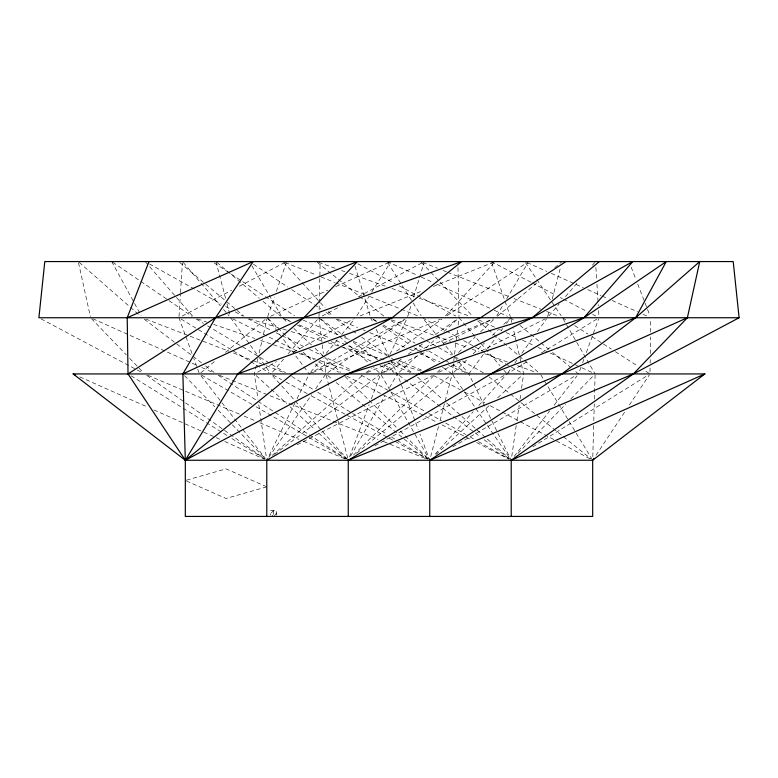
<?xml version="1.0" encoding="UTF-8"?>
<svg xmlns="http://www.w3.org/2000/svg" width="778" height="778" viewBox="0 0 778 778"><rect width="100%" height="100%" fill="white"/><g stroke="black" fill="none" stroke-linecap="round" stroke-linejoin="round"><path stroke-width="0.58" stroke-dasharray="3.89 2.92" d="M650.068 367.965L649.98 373.936L643.883 370.017M650.136 363.18L650.184 359.592M650.272 353.611L650.515 336.874M650.583 332.099L650.768 318.941M319.009 316.558L320.137 262.76M592.787 456.657L593.663 425.488M593.799 420.694L594.275 403.908M594.411 399.114L595.092 375.132M179.018 316.558L180.447 293.841M180.515 292.645L182.402 262.76M440.047 420.597L452.174 373.936L457.561 329.707M458.145 324.922L458.874 318.941M516.222 425.488L511.214 460.255L468.784 373.936L422.425 317.745L459.331 338.236M516.913 420.694L519.159 405.105M520.015 399.114L520.881 393.114M521.571 388.319L523.643 373.936L513.159 328.287M257.849 358.716L254.357 373.936L257.985 399.114M259.191 352.872L262.419 338.819M263.489 334.141L266.99 318.922M438.529 426.422L429.738 460.255L419.925 434.134M547.644 316.578L549.18 310.723M552.244 299.024L560.53 267.418M407.643 316.607L411.134 305.132M413.575 297.108L424.029 262.711M267.651 316.607L274.401 297.108M276.375 291.371L286.294 262.711M580.971 367.197L578.511 373.936L574.796 370.863M582.615 362.704L583.85 359.329M586.32 352.59L598.652 318.873M349.546 456.842L369.171 404.599M371.31 398.92L380.695 373.936L385.295 364.211M389.904 354.486L406.787 318.834M294.901 403.072L266.786 460.255L258.675 403.908M297.021 398.754L309.216 373.936L405.182 318.961M350.654 456.044L384.75 396.041M389.535 387.619L397.305 373.936L375.823 328.559M496.831 315.664L502.938 305.268M506.604 299.024L527.98 262.604M356.859 315.703L369.064 296.292M371.631 292.207L390.264 262.585M596.016 455.237L625.337 411.076M629.334 405.046L649.319 374.938M268.828 457.269L311.579 394.777M315.654 388.815L325.826 373.936L405.309 319.116M507.742 372.954L511.272 368.023M514.812 363.093L516.932 360.136M521.882 353.241L533.903 336.475M537.433 331.554L546.633 318.737M468.784 373.936L484.704 352.629M487.592 348.748L496.276 337.127M501.343 330.339L502.783 328.404M506.4 323.56L510.747 317.745L515.386 321.596M514.17 456.453L549.667 410.93M554.101 405.241L577.033 375.832M310.762 372.069L320.03 360.827M326.215 353.338L337.808 339.286M341.668 334.608L354.797 318.688M272.543 372.098L283.562 359.203M288.288 353.669L318.98 317.745L368.169 362.538M548.918 315.907L559.188 303.935M565.509 296.564L578.142 281.831M592.369 265.249L595.52 261.564M435.369 453.953L473.219 411.698M478.849 405.406L507.032 373.936L528.748 360.681M445.512 315.965L494.312 262.449M517.924 453.341L565.752 404.152M570.789 398.968L593.439 375.667M274.323 515.707L276.511 513.519L273.593 510.601L270.676 513.519L272.864 515.707M353.445 455.12L433.832 375.648M453.914 372.263L467.909 358.843M473.15 353.815L484.519 342.913M492.386 335.357L498.504 329.493M503.745 324.455L510.747 317.745M437.324 372.283L442.624 367.323M458.514 352.453L475.3 336.757M480.6 331.798L494.73 318.572M436.001 454.498L489.663 405.173M497.706 397.772L521.853 375.579M399.095 372.312L418.768 354.398M425.926 347.883L437.557 337.292M443.82 331.593L457.231 319.379M272.242 455.412L362.266 375.55M497.463 316.189L537.141 282.628M554.675 267.807L562.056 261.564M356.616 453.311L450.316 375.482M214.349 361.624L199.489 373.936L193.741 358.201M225.484 352.385L265.395 319.291M274.508 454.401L378.76 375.404M401.254 359.193L380.695 373.936L373.537 367.42M408.11 354.272L423.777 343.03M435.524 334.608L457.065 319.155M366.049 372.555L371.962 368.393M396.595 351.043L441.923 319.136M446.912 315.742L526.58 262.896M532.794 446.825L647.928 375.22M541.157 353.105L596.989 319.009M452.786 446.873L576.41 375.152M257.518 372.185L276.491 361.644M293.364 352.278L353.465 318.922M374.899 445.765L504.903 375.093M322.17 316.043L340.268 306.396M358.366 296.749L422.25 262.692M182.169 316.062L231.737 290.213M239.284 286.285L284.534 262.682M297.079 444.763L432.315 375.599M438.811 372.302L461.607 360.846M481.135 351.024L545.164 318.844M383.943 372.351L427.307 351.141M443.577 343.195L493.447 318.805M270.569 316.247L327.976 290.155M335.707 286.644L388.699 262.565M367.42 372.506L393.065 361.556M417.582 351.082L492.27 319.175M312.552 372.545L440.552 319.145M360.078 315.936L421.977 291.011M433.229 286.479L492.873 262.468M186.477 480.172L226.048 468.871L265.687 486.357M266.786 486.843L226.048 498.474L185.32 480.503M249.281 318.805L278.329 327.645M282.978 329.055L286.46 330.115M291.108 331.535L323.638 341.425M328.287 342.835L386.384 360.506M391.033 361.926L421.238 371.106M197.505 318.922L206.676 322.043M213.551 324.387L254.795 338.43M260.523 340.385L315.518 359.115M320.098 360.671L349.896 370.814M318.63 262.371L335.785 268.488M341.493 270.52L344.926 271.736M349.507 273.37L386.092 286.401M391.811 288.434L414.684 296.574M419.264 298.207L469.581 316.121M391.509 319.816L450.559 341.299M455.101 342.952L467.588 347.494M472.129 349.147L478.947 351.627M484.616 353.698L507.334 361.955M517.545 365.679L535.721 372.283M145.729 319.058L229.033 351.286M233.536 353.027L261.69 363.919M266.193 365.66L284.203 372.633M422.814 262.449L437.45 268.254M443.081 270.481L446.465 271.814M447.583 272.261L509.532 296.788M514.034 298.577L541.07 309.274M546.701 311.511L557.962 315.965M285.127 262.468L316.636 275.159M321.139 276.968L334.647 282.404M335.765 282.861L365.028 294.638M369.531 296.457L417.922 315.936M219.474 375.297L378.011 439.356M383.642 441.622L426.363 458.884M337.448 319.145L357.481 327.499M363.044 329.823L365.271 330.747M369.725 332.605L405.338 347.465M409.792 349.322L415.355 351.646M419.809 353.504L439.842 361.867M448.75 365.582L465.448 372.545M303.109 320.108L339.996 335.688M344.469 337.584L348.933 339.471M353.406 341.357L386.938 355.527M399.231 360.72L422.707 370.629M147.985 375.356L239.731 414.246M244.204 416.142L255.398 420.888M259.871 422.785L299.034 439.385M303.508 441.282L344.907 458.826M285.73 319.175L291.303 321.557M299.112 324.893L330.319 338.226M335.892 340.608L378.254 358.697M388.28 362.986L410.58 372.506M526.988 262.546L546.885 271.415M551.301 273.389L583.354 287.685M587.779 289.659L601.044 295.572M602.153 296.058L607.676 298.528M612.091 300.502L637.522 311.832M643.046 314.302L647.471 316.267M79.794 376.892L147.285 406.982M153.927 409.938L220.32 439.531M224.745 441.505L264.578 459.263M92.825 318.737L197.388 365.563M201.794 367.527L212.802 372.458M387.094 261.564L416.901 275.111M421.316 277.114L432.354 282.132M436.769 284.135L489.77 308.214M494.186 310.228L507.431 316.247M478.548 319.797L495.041 327.45M499.447 329.502L501.645 330.524M506.04 332.566L518.138 338.177M522.544 340.229L533.533 345.335M537.938 347.377L577.529 365.767M581.925 367.809L591.825 372.409M282.385 317.745L291.06 321.995M297.566 325.175L326.838 339.48M331.175 341.6L338.761 345.315M343.098 347.435L372.37 361.751M379.956 365.456L394.057 372.351M247.949 318.824L271.687 330.592M275.995 332.731L305.122 347.183M309.44 349.322L351.51 370.192M232.836 318.844L296.865 351.024M301.203 353.212L314.224 359.757M318.572 361.935L339.189 372.302M346.774 376.153L437.644 422.629M441.972 424.837L472.265 440.329M476.593 442.546L509.045 459.146M491.307 261.564L531.18 282.356M532.249 282.91L555.959 295.27M560.267 297.527L562.426 298.645M563.505 299.209L586.126 311.006M592.593 314.38L595.831 316.062M41.04 318.883L141.421 372.234M357.88 263.83L395.146 283.698M399.406 285.964L455.83 316.043M433.735 375.638L460.401 389.836M464.67 392.112L484.937 402.897M490.276 405.737L590.551 459.117M273.097 375.093L281.626 379.732M285.886 382.047L307.193 393.629M311.463 395.953L427.608 459.088M463.552 340.579L520.482 372.185M149.425 263.927L221.438 304.149M225.678 306.513L230.969 309.469M235.209 311.832L242.619 315.975M391.071 320.711L451.862 355.011M456.054 357.374L458.145 358.561M462.336 360.924L483.303 372.759M361.167 375.132L424.564 411.105M428.795 413.497L441.476 420.694M445.697 423.086L465.779 434.474M470 436.876L474.23 439.269M478.46 441.671L509.094 459.049M372.818 318.961L377.029 321.372M383.36 325L414.995 343.127M419.216 345.539L424.487 348.563M428.707 350.975L448.741 362.46M452.961 364.872L466.674 372.73M201.59 375.152L251.877 404.327M256.069 406.758L346.171 459.039M196.153 318.999L203.418 323.366M207.58 325.865L285.507 372.691M291.731 376.455L313.524 389.69M317.677 392.209L387.191 434.416M391.344 436.944L427.667 458.991M181.011 319.009L268.896 372.672M131.103 375.852L227.73 435.952M231.834 438.51L264.734 458.971M562.465 317.745L567.551 321.013M574.679 325.593L587.905 334.083M591.98 336.699L611.314 349.108M615.388 351.724L637.775 366.098M218.141 375.268L346.229 458.923M214.135 262.886L294.502 315.771M253.443 264.238L287.724 286.975M291.76 289.659L321.003 309.051M326.04 312.396L331.088 315.742M112.713 262.235L192.088 316.393M376.669 321.859L370.707 317.745L373.265 323.152M382.63 325.972L410.444 345.16M414.421 347.902L436.273 362.976M443.227 367.77L452.174 373.936M336.077 319.136L357.754 334.394M361.702 337.175L387.318 355.206M391.256 357.987L413.915 373.936M146.595 375.327L264.821 458.855M320.935 319.155L349.332 339.519M353.251 342.33L377.729 359.893M384.575 364.804L397.305 373.936L418.214 429.582M399.24 375.404L480.318 436.847M484.179 439.774L509.279 458.787M144.261 319.213L201.735 362.995M205.567 365.913L214.193 372.477M489.158 376.97L590.803 458.738M317.278 262.322L383.953 316.228M520.025 325.447L548.801 349.312M552.516 352.385L570.157 367.012M327.684 375.482L332.323 379.333M336.038 382.416L427.881 458.709M179.572 262.332L243.952 316.208M216.868 262.342L259.317 298.237M263.003 301.358L280.537 316.189M477.828 320.867L540.263 373.936M79.162 262.351L140.546 316.169M417.553 377.165L443.013 399.746M446.65 402.975L509.395 458.641M256.147 375.579L286.547 403.529M290.126 406.816L315.168 429.835M318.747 433.122L347.367 459.428M283.27 318.572L287.685 322.705M293.87 328.491L311.531 345.014M315.061 348.32L340.676 372.283M268.128 318.591L299.608 348.777M303.099 352.133L311.842 360.515M315.343 363.871L324.086 372.263M345.033 376.503L396.897 427.774M400.349 431.197L428.873 459.399M184.561 375.667L214.767 406.738M218.122 410.191L265.113 458.524M91.454 318.61L126.347 354.924M129.673 358.376L142.967 372.205M421.394 262.439L472.479 315.994M283.688 262.449L325.165 307.942M328.413 311.511L332.488 315.965M272.582 375.735L348.262 460.255L325.826 373.936L323.94 358.395M145.194 261.564L192.497 315.936M183.268 262.478L220.398 305.773M223.558 309.459L229.082 315.907M459.02 317.745L499.953 365.65M503.881 370.25L507.032 373.936M200.967 375.832L265.308 458.349M267.253 317.745L309.216 373.936M230.667 317.745L270.968 373.936M452.845 374.928L510.533 459.263M525.451 262.565L561.123 315.742M387.736 262.585L421.141 315.703M540.885 374.967L592.68 460.255M251.848 265.726L281.169 315.664M563.068 318.786L595.121 373.936M381.288 374.986L429.135 459.195M111.721 261.564L141.188 315.625M631.172 267.185L635.966 279.545M637.707 284.038L649.912 315.498M178.94 317.745L192.098 353.708M491.706 262.711L510.349 316.607M355.021 266.144L370.357 316.607M215.944 261.564L225.756 299.024M226.982 303.702L230.356 316.578M511.01 318.922L511.817 322.432M78.52 262.731L90.365 316.578M318.98 317.745L323.356 353.611M595.899 267.535L596.648 279.496M596.95 284.271L598.311 305.793M598.613 310.578L598.982 316.558M457.97 267.535L458.991 316.558M276.511 515.269L276.511 510.601L270.676 510.601L270.676 515.269M273.593 510.601L273.593 516.436"/><path stroke-width="1.17" d="M511.214 516.436L511.214 460.255L633.37 373.936L687.373 317.745L699.743 261.564L635.655 317.745L561.891 373.936L429.738 460.255L429.738 516.436M594.013 458.242L592.68 460.255L592.68 516.436L185.32 516.436L185.32 460.255L128.02 373.936L127.213 317.745L149.006 261.564M565.878 261.564L480.483 317.745L347.465 373.936L185.32 460.255L73.151 373.936L704.849 373.936L592.68 460.255L185.32 460.255L182.879 373.936L215.535 317.745L253.229 261.564L127.213 317.745M128.02 373.936L215.535 317.745L357.442 261.564L303.848 317.745L237.737 373.936L185.32 460.255L292.606 373.936L392.17 317.745L461.665 261.564L303.848 317.745L182.879 373.936M599.342 261.564L532.21 317.745L418.943 373.936L266.786 460.255L266.786 516.436M348.262 516.436L348.262 460.255L583.928 317.745L666.279 261.564L635.655 317.745L490.422 373.936M739.1 317.745L38.9 317.745L44.793 261.564L733.207 261.564L739.1 317.745L633.37 373.936L429.738 460.255M687.373 317.745L561.891 373.936L348.262 460.255M511.214 460.255L704.849 373.936M237.737 373.936L392.17 317.745M418.943 373.936L583.928 317.745L632.806 261.564L532.21 317.745L347.465 373.936M73.151 373.936L75.369 374.928"/></g></svg>
